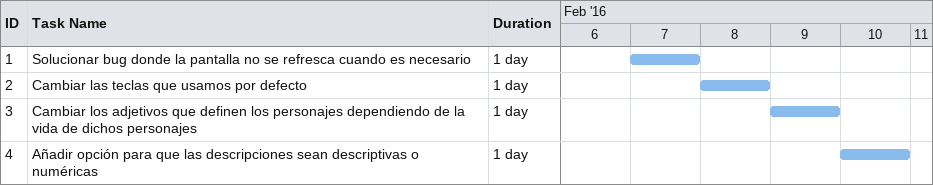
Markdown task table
| ID | Task | Duration | Start | Finish |
|---|---|---|---|---|
| 1 | Solucionar bug donde la pantalla no se refresca cuando es necesario | 1d | 2016-02-07 | 2016-02-07 |
| 2 | Cambiar las teclas que usamos por defecto | 1d | 2016-02-08 | 2016-02-08 |
| 3 | Cambiar los adjetivos que definen los personajes dependiendo de la vida de dichos personajes | 1d | 2016-02-09 | 2016-02-09 |
| 4 | Añadir opción para que las descripciones sean descriptivas o numéricas | 1d | 2016-02-10 | 2016-02-10 |
